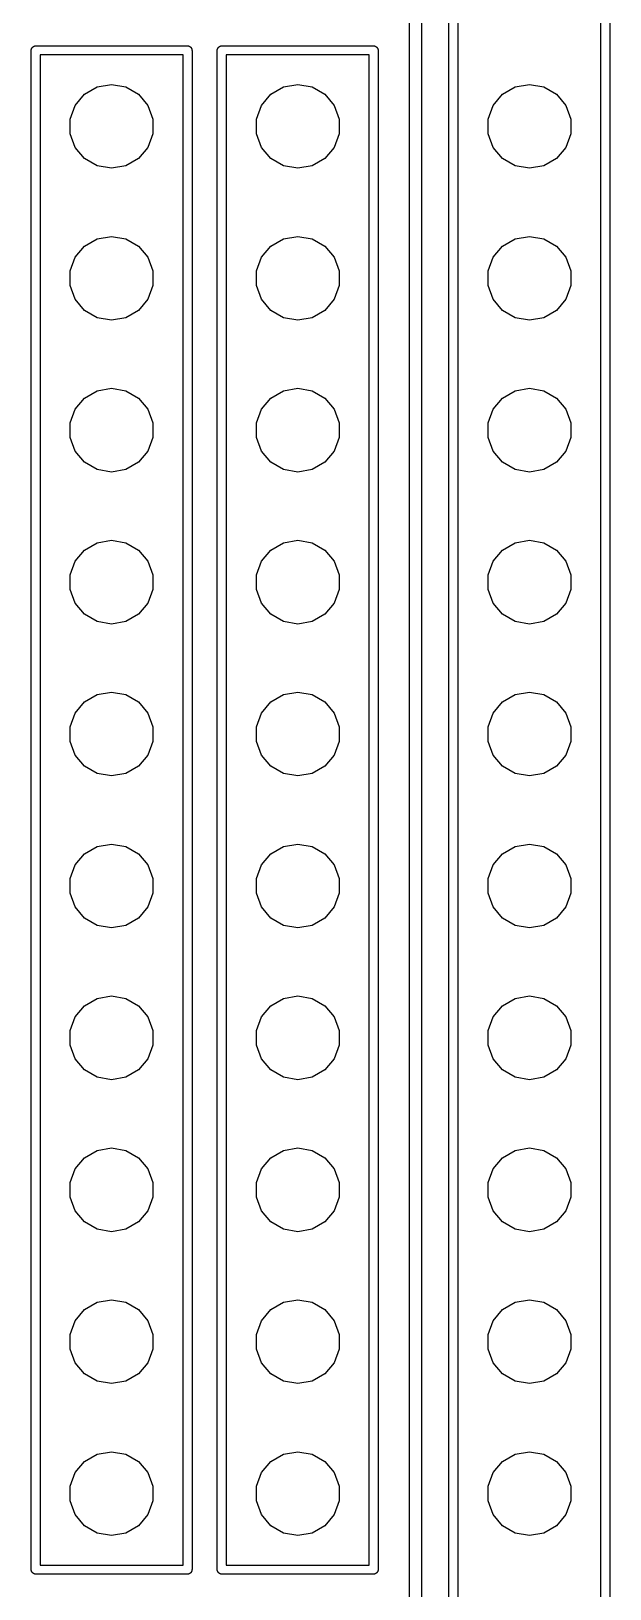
# Model space of a CAD drawing. Extents: x 25 to 346, y -457 to -16.
# Drawn here: x 66.28 to 75.96, y -371.8 to -345.75 of the extents above; entities that cross this region are included whole.
import ezdxf

# ---------------------------------------------------------------- set-up
doc = ezdxf.new("R2010")
doc.units = 0
doc.header["$MEASUREMENT"] = 0
doc.layers.add('BLACK', color=7, linetype='CONTINUOUS')

msp = doc.modelspace()

# ---------------------------------------------------------------- linework, layer by layer
at = {"layer": 'Black'}
for p, q in [((72.6075, -373.448), (72.6075, -320.04)), ((72.8075, -320.04), (72.8075, -384.71)), ((73.2675, -384.175), (73.2675, -320.675)), ((73.4175, -320.75), (73.4175, -384.1)), ((75.8075, -381.635), (75.8075, -320.75)), ((75.9575, -320.675), (75.9575, -379.02)), ((66.2825, -346.075), (66.2836, -346.069)), ((66.2825, -371.475), (66.2825, -346.075)), ((66.2836, -346.062), (66.2859, -346.056)), ((66.2836, -346.069), (66.2836, -346.062)), ((66.2859, -346.056), (66.287, -346.049)), ((66.287, -346.049), (66.2903, -346.044)), ((66.2903, -346.044), (66.2925, -346.037)), ((66.2925, -346.037), (66.2968, -346.032)), ((66.2968, -346.032), (66.3, -346.027)), ((66.3, -346.027), (66.3051, -346.023)), ((66.3051, -346.023), (66.3093, -346.018)), ((66.3093, -346.018), (66.315, -346.014)), ((66.315, -346.014), (66.32, -346.01)), ((66.32, -346.01), (66.3262, -346.008)), ((66.3262, -346.008), (66.3318, -346.005)), ((66.3318, -346.005), (66.3383, -346.003)), ((66.3383, -346.003), (66.3445, -346.001)), ((66.3445, -346.001), (66.351, -346.001)), ((66.351, -346.001), (66.3575, -346)), ((66.3575, -346), (68.8975, -346)), ((68.8975, -346), (68.904, -346.001)), ((68.904, -346.001), (68.9105, -346.001)), ((68.9105, -346.001), (68.9167, -346.003)), ((68.9167, -346.003), (68.9232, -346.005)), ((68.9232, -346.005), (68.9288, -346.008)), ((68.9288, -346.008), (68.935, -346.01)), ((68.935, -346.01), (68.94, -346.014)), ((68.94, -346.014), (68.9457, -346.018)), ((68.9457, -346.018), (68.9499, -346.023)), ((68.9499, -346.023), (68.955, -346.027)), ((68.955, -346.027), (68.9582, -346.032)), ((68.9582, -346.032), (68.9625, -346.037)), ((68.9625, -346.037), (68.9647, -346.044)), ((68.9647, -346.044), (68.968, -346.049)), ((68.968, -346.049), (68.9691, -346.056)), ((68.9691, -346.056), (68.9714, -346.062)), ((68.9714, -346.062), (68.9714, -346.069)), ((68.9714, -346.069), (68.9725, -346.075)), ((68.9725, -346.075), (68.9725, -371.475)), ((69.394, -346.075), (69.3951, -346.069)), ((69.394, -371.475), (69.394, -346.075)), ((69.3951, -346.062), (69.3974, -346.056)), ((69.3951, -346.069), (69.3951, -346.062)), ((69.3974, -346.056), (69.3985, -346.049)), ((69.3985, -346.049), (69.4018, -346.044)), ((69.4018, -346.044), (69.404, -346.037)), ((69.404, -346.037), (69.4083, -346.032)), ((69.4083, -346.032), (69.4115, -346.027)), ((69.4115, -346.027), (69.4166, -346.023)), ((69.4166, -346.023), (69.4208, -346.018)), ((69.4208, -346.018), (69.4265, -346.014)), ((69.4265, -346.014), (69.4315, -346.01)), ((69.4315, -346.01), (69.4377, -346.008)), ((69.4377, -346.008), (69.4433, -346.005)), ((69.4433, -346.005), (69.4498, -346.003)), ((69.4498, -346.003), (69.456, -346.001)), ((69.456, -346.001), (69.4625, -346.001)), ((69.4625, -346.001), (69.469, -346)), ((69.469, -346), (72.009, -346)), ((72.009, -346), (72.0155, -346.001)), ((72.0155, -346.001), (72.022, -346.001)), ((72.022, -346.001), (72.0282, -346.003)), ((72.0282, -346.003), (72.0347, -346.005)), ((72.0347, -346.005), (72.0403, -346.008)), ((72.0403, -346.008), (72.0465, -346.01)), ((72.0465, -346.01), (72.0515, -346.014)), ((72.0515, -346.014), (72.0572, -346.018)), ((72.0572, -346.018), (72.0614, -346.023)), ((72.0614, -346.023), (72.0665, -346.027)), ((72.0665, -346.027), (72.0697, -346.032)), ((72.0697, -346.032), (72.074, -346.037)), ((72.074, -346.037), (72.0762, -346.044)), ((72.0762, -346.044), (72.0795, -346.049)), ((72.0795, -346.049), (72.0806, -346.056)), ((72.0806, -346.056), (72.0829, -346.062)), ((72.0829, -346.062), (72.0829, -346.069)), ((72.0829, -346.069), (72.084, -346.075)), ((72.084, -346.075), (72.084, -371.475)), ((66.4325, -346.15), (66.4325, -371.4)), ((68.8225, -346.15), (66.4325, -346.15)), ((68.8225, -371.4), (68.8225, -346.15)), ((69.544, -346.15), (69.544, -371.4)), ((71.934, -346.15), (69.544, -346.15)), ((71.934, -371.4), (71.934, -346.15)), ((67.3877, -346.686), (67.6275, -346.644)), ((67.6275, -346.644), (67.8673, -346.686)), ((70.4992, -346.686), (70.739, -346.644)), ((70.739, -346.644), (70.9788, -346.686)), ((74.3727, -346.686), (74.6125, -346.644)), ((74.6125, -346.644), (74.8523, -346.686)), ((67.0203, -346.994), (67.1768, -346.808)), ((67.1768, -346.808), (67.3877, -346.686)), ((67.8673, -346.686), (68.0782, -346.808)), ((68.0782, -346.808), (68.2347, -346.994)), ((70.1318, -346.994), (70.2883, -346.808)), ((70.2883, -346.808), (70.4992, -346.686)), ((70.9788, -346.686), (71.1897, -346.808)), ((71.1897, -346.808), (71.3462, -346.994)), ((74.0053, -346.994), (74.1618, -346.808)), ((74.1618, -346.808), (74.3727, -346.686)), ((74.8523, -346.686), (75.0632, -346.808)), ((75.0632, -346.808), (75.2197, -346.994)), ((66.937, -347.223), (67.0203, -346.994)), ((68.2347, -346.994), (68.318, -347.223)), ((70.0485, -347.223), (70.1318, -346.994)), ((71.3462, -346.994), (71.4295, -347.223)), ((73.922, -347.223), (74.0053, -346.994)), ((75.2197, -346.994), (75.303, -347.223)), ((66.937, -347.467), (66.937, -347.223)), ((68.318, -347.223), (68.318, -347.467)), ((70.0485, -347.467), (70.0485, -347.223)), ((71.4295, -347.223), (71.4295, -347.467)), ((73.922, -347.467), (73.922, -347.223)), ((75.303, -347.223), (75.303, -347.467)), ((67.0203, -347.696), (66.937, -347.467)), ((68.318, -347.467), (68.2347, -347.696)), ((70.1318, -347.696), (70.0485, -347.467)), ((71.4295, -347.467), (71.3462, -347.696)), ((74.0053, -347.696), (73.922, -347.467)), ((75.303, -347.467), (75.2197, -347.696)), ((67.1768, -347.882), (67.0203, -347.696)), ((67.3877, -348.004), (67.1768, -347.882)), ((68.0782, -347.882), (67.8673, -348.004)), ((68.2347, -347.696), (68.0782, -347.882)), ((70.2883, -347.882), (70.1318, -347.696)), ((70.4992, -348.004), (70.2883, -347.882)), ((71.1897, -347.882), (70.9788, -348.004)), ((71.3462, -347.696), (71.1897, -347.882)), ((74.1618, -347.882), (74.0053, -347.696)), ((74.3727, -348.004), (74.1618, -347.882)), ((75.0632, -347.882), (74.8523, -348.004)), ((75.2197, -347.696), (75.0632, -347.882)), ((67.6275, -348.046), (67.3877, -348.004)), ((67.8673, -348.004), (67.6275, -348.046)), ((70.739, -348.046), (70.4992, -348.004)), ((70.9788, -348.004), (70.739, -348.046)), ((74.6125, -348.046), (74.3727, -348.004)), ((74.8523, -348.004), (74.6125, -348.046)), ((67.1768, -349.348), (67.3877, -349.226)), ((67.3877, -349.226), (67.6275, -349.184)), ((67.6275, -349.184), (67.8673, -349.226)), ((67.8673, -349.226), (68.0782, -349.348)), ((70.2883, -349.348), (70.4992, -349.226)), ((70.4992, -349.226), (70.739, -349.184)), ((70.739, -349.184), (70.9788, -349.226)), ((70.9788, -349.226), (71.1897, -349.348)), ((74.1618, -349.348), (74.3727, -349.226)), ((74.3727, -349.226), (74.6125, -349.184)), ((74.6125, -349.184), (74.8523, -349.226)), ((74.8523, -349.226), (75.0632, -349.348)), ((67.0203, -349.534), (67.1768, -349.348)), ((68.0782, -349.348), (68.2347, -349.534)), ((70.1318, -349.534), (70.2883, -349.348)), ((71.1897, -349.348), (71.3462, -349.534)), ((74.0053, -349.534), (74.1618, -349.348)), ((75.0632, -349.348), (75.2197, -349.534)), ((66.937, -349.763), (67.0203, -349.534)), ((66.937, -350.007), (66.937, -349.763)), ((68.2347, -349.534), (68.318, -349.763)), ((68.318, -349.763), (68.318, -350.007)), ((70.0485, -349.763), (70.1318, -349.534)), ((70.0485, -350.007), (70.0485, -349.763)), ((71.3462, -349.534), (71.4295, -349.763)), ((71.4295, -349.763), (71.4295, -350.007)), ((73.922, -349.763), (74.0053, -349.534)), ((73.922, -350.007), (73.922, -349.763)), ((75.2197, -349.534), (75.303, -349.763)), ((75.303, -349.763), (75.303, -350.007)), ((67.0203, -350.236), (66.937, -350.007)), ((68.318, -350.007), (68.2347, -350.236)), ((70.1318, -350.236), (70.0485, -350.007)), ((71.4295, -350.007), (71.3462, -350.236)), ((74.0053, -350.236), (73.922, -350.007)), ((75.303, -350.007), (75.2197, -350.236)), ((67.1768, -350.422), (67.0203, -350.236)), ((68.2347, -350.236), (68.0782, -350.422)), ((70.2883, -350.422), (70.1318, -350.236)), ((71.3462, -350.236), (71.1897, -350.422)), ((74.1618, -350.422), (74.0053, -350.236)), ((75.2197, -350.236), (75.0632, -350.422)), ((67.3877, -350.544), (67.1768, -350.422)), ((67.6275, -350.586), (67.3877, -350.544)), ((67.8673, -350.544), (67.6275, -350.586)), ((68.0782, -350.422), (67.8673, -350.544)), ((70.4992, -350.544), (70.2883, -350.422)), ((70.739, -350.586), (70.4992, -350.544)), ((70.9788, -350.544), (70.739, -350.586)), ((71.1897, -350.422), (70.9788, -350.544)), ((74.3727, -350.544), (74.1618, -350.422)), ((74.6125, -350.586), (74.3727, -350.544)), ((74.8523, -350.544), (74.6125, -350.586)), ((75.0632, -350.422), (74.8523, -350.544)), ((67.1768, -351.888), (67.3877, -351.766)), ((67.3877, -351.766), (67.6275, -351.724)), ((67.6275, -351.724), (67.8673, -351.766)), ((67.8673, -351.766), (68.0782, -351.888)), ((70.2883, -351.888), (70.4992, -351.766)), ((70.4992, -351.766), (70.739, -351.724)), ((70.739, -351.724), (70.9788, -351.766)), ((70.9788, -351.766), (71.1897, -351.888)), ((74.1618, -351.888), (74.3727, -351.766)), ((74.3727, -351.766), (74.6125, -351.724)), ((74.6125, -351.724), (74.8523, -351.766)), ((74.8523, -351.766), (75.0632, -351.888)), ((66.937, -352.303), (67.0203, -352.074)), ((67.0203, -352.074), (67.1768, -351.888)), ((68.0782, -351.888), (68.2347, -352.074)), ((68.2347, -352.074), (68.318, -352.303)), ((70.0485, -352.303), (70.1318, -352.074)), ((70.1318, -352.074), (70.2883, -351.888)), ((71.1897, -351.888), (71.3462, -352.074)), ((71.3462, -352.074), (71.4295, -352.303)), ((73.922, -352.303), (74.0053, -352.074)), ((74.0053, -352.074), (74.1618, -351.888)), ((75.0632, -351.888), (75.2197, -352.074)), ((75.2197, -352.074), (75.303, -352.303)), ((66.937, -352.547), (66.937, -352.303)), ((68.318, -352.303), (68.318, -352.547)), ((70.0485, -352.547), (70.0485, -352.303)), ((71.4295, -352.303), (71.4295, -352.547)), ((73.922, -352.547), (73.922, -352.303)), ((75.303, -352.303), (75.303, -352.547)), ((67.0203, -352.776), (66.937, -352.547)), ((68.318, -352.547), (68.2347, -352.776)), ((70.1318, -352.776), (70.0485, -352.547)), ((71.4295, -352.547), (71.3462, -352.776)), ((74.0053, -352.776), (73.922, -352.547)), ((75.303, -352.547), (75.2197, -352.776)), ((67.1768, -352.962), (67.0203, -352.776)), ((68.2347, -352.776), (68.0782, -352.962)), ((70.2883, -352.962), (70.1318, -352.776)), ((71.3462, -352.776), (71.1897, -352.962)), ((74.1618, -352.962), (74.0053, -352.776)), ((75.2197, -352.776), (75.0632, -352.962)), ((67.3877, -353.084), (67.1768, -352.962)), ((67.6275, -353.126), (67.3877, -353.084)), ((67.8673, -353.084), (67.6275, -353.126)), ((68.0782, -352.962), (67.8673, -353.084)), ((70.4992, -353.084), (70.2883, -352.962)), ((70.739, -353.126), (70.4992, -353.084)), ((70.9788, -353.084), (70.739, -353.126)), ((71.1897, -352.962), (70.9788, -353.084)), ((74.3727, -353.084), (74.1618, -352.962)), ((74.6125, -353.126), (74.3727, -353.084)), ((74.8523, -353.084), (74.6125, -353.126)), ((75.0632, -352.962), (74.8523, -353.084)), ((67.0203, -354.614), (67.1768, -354.428)), ((67.1768, -354.428), (67.3877, -354.306)), ((67.3877, -354.306), (67.6275, -354.264)), ((67.6275, -354.264), (67.8673, -354.306)), ((67.8673, -354.306), (68.0782, -354.428)), ((68.0782, -354.428), (68.2347, -354.614)), ((70.1318, -354.614), (70.2883, -354.428)), ((70.2883, -354.428), (70.4992, -354.306)), ((70.4992, -354.306), (70.739, -354.264)), ((70.739, -354.264), (70.9788, -354.306)), ((70.9788, -354.306), (71.1897, -354.428)), ((71.1897, -354.428), (71.3462, -354.614)), ((74.0053, -354.614), (74.1618, -354.428)), ((74.1618, -354.428), (74.3727, -354.306)), ((74.3727, -354.306), (74.6125, -354.264)), ((74.6125, -354.264), (74.8523, -354.306)), ((74.8523, -354.306), (75.0632, -354.428)), ((75.0632, -354.428), (75.2197, -354.614)), ((66.937, -354.843), (67.0203, -354.614)), ((68.2347, -354.614), (68.318, -354.843)), ((70.0485, -354.843), (70.1318, -354.614)), ((71.3462, -354.614), (71.4295, -354.843)), ((73.922, -354.843), (74.0053, -354.614)), ((75.2197, -354.614), (75.303, -354.843)), ((66.937, -355.087), (66.937, -354.843)), ((68.318, -354.843), (68.318, -355.087)), ((70.0485, -355.087), (70.0485, -354.843)), ((71.4295, -354.843), (71.4295, -355.087)), ((73.922, -355.087), (73.922, -354.843)), ((75.303, -354.843), (75.303, -355.087)), ((67.0203, -355.316), (66.937, -355.087)), ((68.318, -355.087), (68.2347, -355.316)), ((70.1318, -355.316), (70.0485, -355.087)), ((71.4295, -355.087), (71.3462, -355.316)), ((74.0053, -355.316), (73.922, -355.087)), ((75.303, -355.087), (75.2197, -355.316)), ((67.1768, -355.502), (67.0203, -355.316)), ((68.2347, -355.316), (68.0782, -355.502)), ((70.2883, -355.502), (70.1318, -355.316)), ((71.3462, -355.316), (71.1897, -355.502)), ((74.1618, -355.502), (74.0053, -355.316)), ((75.2197, -355.316), (75.0632, -355.502)), ((67.3877, -355.624), (67.1768, -355.502)), ((67.6275, -355.666), (67.3877, -355.624)), ((67.8673, -355.624), (67.6275, -355.666)), ((68.0782, -355.502), (67.8673, -355.624)), ((70.4992, -355.624), (70.2883, -355.502)), ((70.739, -355.666), (70.4992, -355.624)), ((70.9788, -355.624), (70.739, -355.666)), ((71.1897, -355.502), (70.9788, -355.624)), ((74.3727, -355.624), (74.1618, -355.502)), ((74.6125, -355.666), (74.3727, -355.624)), ((74.8523, -355.624), (74.6125, -355.666)), ((75.0632, -355.502), (74.8523, -355.624)), ((67.0203, -357.154), (67.1768, -356.968)), ((67.1768, -356.968), (67.3877, -356.846)), ((67.3877, -356.846), (67.6275, -356.804)), ((67.6275, -356.804), (67.8673, -356.846)), ((67.8673, -356.846), (68.0782, -356.968)), ((68.0782, -356.968), (68.2347, -357.154)), ((70.1318, -357.154), (70.2883, -356.968)), ((70.2883, -356.968), (70.4992, -356.846)), ((70.4992, -356.846), (70.739, -356.804)), ((70.739, -356.804), (70.9788, -356.846)), ((70.9788, -356.846), (71.1897, -356.968)), ((71.1897, -356.968), (71.3462, -357.154)), ((74.0053, -357.154), (74.1618, -356.968)), ((74.1618, -356.968), (74.3727, -356.846)), ((74.3727, -356.846), (74.6125, -356.804)), ((74.6125, -356.804), (74.8523, -356.846)), ((74.8523, -356.846), (75.0632, -356.968)), ((75.0632, -356.968), (75.2197, -357.154)), ((66.937, -357.383), (67.0203, -357.154)), ((68.2347, -357.154), (68.318, -357.383)), ((70.0485, -357.383), (70.1318, -357.154)), ((71.3462, -357.154), (71.4295, -357.383)), ((73.922, -357.383), (74.0053, -357.154)), ((75.2197, -357.154), (75.303, -357.383)), ((66.937, -357.627), (66.937, -357.383)), ((68.318, -357.383), (68.318, -357.627)), ((70.0485, -357.627), (70.0485, -357.383)), ((71.4295, -357.383), (71.4295, -357.627)), ((73.922, -357.627), (73.922, -357.383)), ((75.303, -357.383), (75.303, -357.627)), ((67.0203, -357.856), (66.937, -357.627)), ((68.318, -357.627), (68.2347, -357.856)), ((70.1318, -357.856), (70.0485, -357.627)), ((71.4295, -357.627), (71.3462, -357.856)), ((74.0053, -357.856), (73.922, -357.627)), ((75.303, -357.627), (75.2197, -357.856)), ((67.1768, -358.042), (67.0203, -357.856)), ((67.3877, -358.164), (67.1768, -358.042)), ((68.0782, -358.042), (67.8673, -358.164)), ((68.2347, -357.856), (68.0782, -358.042)), ((70.2883, -358.042), (70.1318, -357.856)), ((70.4992, -358.164), (70.2883, -358.042)), ((71.1897, -358.042), (70.9788, -358.164)), ((71.3462, -357.856), (71.1897, -358.042)), ((74.1618, -358.042), (74.0053, -357.856)), ((74.3727, -358.164), (74.1618, -358.042)), ((75.0632, -358.042), (74.8523, -358.164)), ((75.2197, -357.856), (75.0632, -358.042)), ((67.6275, -358.206), (67.3877, -358.164)), ((67.8673, -358.164), (67.6275, -358.206)), ((70.739, -358.206), (70.4992, -358.164)), ((70.9788, -358.164), (70.739, -358.206)), ((74.6125, -358.206), (74.3727, -358.164)), ((74.8523, -358.164), (74.6125, -358.206)), ((67.1768, -359.508), (67.3877, -359.386)), ((67.3877, -359.386), (67.6275, -359.344)), ((67.6275, -359.344), (67.8673, -359.386)), ((67.8673, -359.386), (68.0782, -359.508)), ((70.2883, -359.508), (70.4992, -359.386)), ((70.4992, -359.386), (70.739, -359.344)), ((70.739, -359.344), (70.9788, -359.386)), ((70.9788, -359.386), (71.1897, -359.508)), ((74.1618, -359.508), (74.3727, -359.386)), ((74.3727, -359.386), (74.6125, -359.344)), ((74.6125, -359.344), (74.8523, -359.386)), ((74.8523, -359.386), (75.0632, -359.508)), ((67.0203, -359.694), (67.1768, -359.508)), ((68.0782, -359.508), (68.2347, -359.694)), ((70.1318, -359.694), (70.2883, -359.508)), ((71.1897, -359.508), (71.3462, -359.694)), ((74.0053, -359.694), (74.1618, -359.508)), ((75.0632, -359.508), (75.2197, -359.694)), ((66.937, -359.923), (67.0203, -359.694)), ((66.937, -360.167), (66.937, -359.923)), ((68.2347, -359.694), (68.318, -359.923)), ((68.318, -359.923), (68.318, -360.167)), ((70.0485, -359.923), (70.1318, -359.694)), ((70.0485, -360.167), (70.0485, -359.923)), ((71.3462, -359.694), (71.4295, -359.923)), ((71.4295, -359.923), (71.4295, -360.167)), ((73.922, -359.923), (74.0053, -359.694)), ((73.922, -360.167), (73.922, -359.923)), ((75.2197, -359.694), (75.303, -359.923)), ((75.303, -359.923), (75.303, -360.167)), ((67.0203, -360.396), (66.937, -360.167)), ((68.318, -360.167), (68.2347, -360.396)), ((70.1318, -360.396), (70.0485, -360.167)), ((71.4295, -360.167), (71.3462, -360.396)), ((74.0053, -360.396), (73.922, -360.167)), ((75.303, -360.167), (75.2197, -360.396)), ((67.1768, -360.582), (67.0203, -360.396)), ((68.2347, -360.396), (68.0782, -360.582)), ((70.2883, -360.582), (70.1318, -360.396)), ((71.3462, -360.396), (71.1897, -360.582)), ((74.1618, -360.582), (74.0053, -360.396)), ((75.2197, -360.396), (75.0632, -360.582)), ((67.3877, -360.704), (67.1768, -360.582)), ((67.6275, -360.746), (67.3877, -360.704)), ((67.8673, -360.704), (67.6275, -360.746)), ((68.0782, -360.582), (67.8673, -360.704)), ((70.4992, -360.704), (70.2883, -360.582)), ((70.739, -360.746), (70.4992, -360.704)), ((70.9788, -360.704), (70.739, -360.746)), ((71.1897, -360.582), (70.9788, -360.704)), ((74.3727, -360.704), (74.1618, -360.582)), ((74.6125, -360.746), (74.3727, -360.704)), ((74.8523, -360.704), (74.6125, -360.746)), ((75.0632, -360.582), (74.8523, -360.704)), ((67.1768, -362.048), (67.3877, -361.926)), ((67.3877, -361.926), (67.6275, -361.884)), ((67.6275, -361.884), (67.8673, -361.926)), ((67.8673, -361.926), (68.0782, -362.048)), ((70.2883, -362.048), (70.4992, -361.926)), ((70.4992, -361.926), (70.739, -361.884)), ((70.739, -361.884), (70.9788, -361.926)), ((70.9788, -361.926), (71.1897, -362.048)), ((74.1618, -362.048), (74.3727, -361.926)), ((74.3727, -361.926), (74.6125, -361.884)), ((74.6125, -361.884), (74.8523, -361.926)), ((74.8523, -361.926), (75.0632, -362.048)), ((66.937, -362.463), (67.0203, -362.234)), ((67.0203, -362.234), (67.1768, -362.048)), ((68.0782, -362.048), (68.2347, -362.234)), ((68.2347, -362.234), (68.318, -362.463)), ((70.0485, -362.463), (70.1318, -362.234)), ((70.1318, -362.234), (70.2883, -362.048)), ((71.1897, -362.048), (71.3462, -362.234)), ((71.3462, -362.234), (71.4295, -362.463)), ((73.922, -362.463), (74.0053, -362.234)), ((74.0053, -362.234), (74.1618, -362.048)), ((75.0632, -362.048), (75.2197, -362.234)), ((75.2197, -362.234), (75.303, -362.463)), ((66.937, -362.707), (66.937, -362.463)), ((68.318, -362.463), (68.318, -362.707)), ((70.0485, -362.707), (70.0485, -362.463)), ((71.4295, -362.463), (71.4295, -362.707)), ((73.922, -362.707), (73.922, -362.463)), ((75.303, -362.463), (75.303, -362.707)), ((67.0203, -362.936), (66.937, -362.707)), ((68.318, -362.707), (68.2347, -362.936)), ((70.1318, -362.936), (70.0485, -362.707)), ((71.4295, -362.707), (71.3462, -362.936)), ((74.0053, -362.936), (73.922, -362.707)), ((75.303, -362.707), (75.2197, -362.936)), ((67.1768, -363.122), (67.0203, -362.936)), ((68.2347, -362.936), (68.0782, -363.122)), ((70.2883, -363.122), (70.1318, -362.936)), ((71.3462, -362.936), (71.1897, -363.122)), ((74.1618, -363.122), (74.0053, -362.936)), ((75.2197, -362.936), (75.0632, -363.122)), ((67.3877, -363.244), (67.1768, -363.122)), ((67.6275, -363.286), (67.3877, -363.244)), ((67.8673, -363.244), (67.6275, -363.286)), ((68.0782, -363.122), (67.8673, -363.244)), ((70.4992, -363.244), (70.2883, -363.122)), ((70.739, -363.286), (70.4992, -363.244)), ((70.9788, -363.244), (70.739, -363.286)), ((71.1897, -363.122), (70.9788, -363.244)), ((74.3727, -363.244), (74.1618, -363.122)), ((74.6125, -363.286), (74.3727, -363.244)), ((74.8523, -363.244), (74.6125, -363.286)), ((75.0632, -363.122), (74.8523, -363.244)), ((67.0203, -364.774), (67.1768, -364.588)), ((67.1768, -364.588), (67.3877, -364.466)), ((67.3877, -364.466), (67.6275, -364.424)), ((67.6275, -364.424), (67.8673, -364.466)), ((67.8673, -364.466), (68.0782, -364.588)), ((68.0782, -364.588), (68.2347, -364.774)), ((70.1318, -364.774), (70.2883, -364.588)), ((70.2883, -364.588), (70.4992, -364.466)), ((70.4992, -364.466), (70.739, -364.424)), ((70.739, -364.424), (70.9788, -364.466)), ((70.9788, -364.466), (71.1897, -364.588)), ((71.1897, -364.588), (71.3462, -364.774)), ((74.0053, -364.774), (74.1618, -364.588)), ((74.1618, -364.588), (74.3727, -364.466)), ((74.3727, -364.466), (74.6125, -364.424)), ((74.6125, -364.424), (74.8523, -364.466)), ((74.8523, -364.466), (75.0632, -364.588)), ((75.0632, -364.588), (75.2197, -364.774)), ((66.937, -365.003), (67.0203, -364.774)), ((68.2347, -364.774), (68.318, -365.003)), ((70.0485, -365.003), (70.1318, -364.774)), ((71.3462, -364.774), (71.4295, -365.003)), ((73.922, -365.003), (74.0053, -364.774)), ((75.2197, -364.774), (75.303, -365.003)), ((66.937, -365.247), (66.937, -365.003)), ((68.318, -365.003), (68.318, -365.247)), ((70.0485, -365.247), (70.0485, -365.003)), ((71.4295, -365.003), (71.4295, -365.247)), ((73.922, -365.247), (73.922, -365.003)), ((75.303, -365.003), (75.303, -365.247)), ((67.0203, -365.476), (66.937, -365.247)), ((68.318, -365.247), (68.2347, -365.476)), ((70.1318, -365.476), (70.0485, -365.247)), ((71.4295, -365.247), (71.3462, -365.476)), ((74.0053, -365.476), (73.922, -365.247)), ((75.303, -365.247), (75.2197, -365.476)), ((67.1768, -365.662), (67.0203, -365.476)), ((68.2347, -365.476), (68.0782, -365.662)), ((70.2883, -365.662), (70.1318, -365.476)), ((71.3462, -365.476), (71.1897, -365.662)), ((74.1618, -365.662), (74.0053, -365.476)), ((75.2197, -365.476), (75.0632, -365.662)), ((67.3877, -365.784), (67.1768, -365.662)), ((67.6275, -365.826), (67.3877, -365.784)), ((67.8673, -365.784), (67.6275, -365.826)), ((68.0782, -365.662), (67.8673, -365.784)), ((70.4992, -365.784), (70.2883, -365.662)), ((70.739, -365.826), (70.4992, -365.784)), ((70.9788, -365.784), (70.739, -365.826)), ((71.1897, -365.662), (70.9788, -365.784)), ((74.3727, -365.784), (74.1618, -365.662)), ((74.6125, -365.826), (74.3727, -365.784)), ((74.8523, -365.784), (74.6125, -365.826)), ((75.0632, -365.662), (74.8523, -365.784)), ((67.0203, -367.314), (67.1768, -367.128)), ((67.1768, -367.128), (67.3877, -367.006)), ((67.3877, -367.006), (67.6275, -366.964)), ((67.6275, -366.964), (67.8673, -367.006)), ((67.8673, -367.006), (68.0782, -367.128)), ((68.0782, -367.128), (68.2347, -367.314)), ((70.1318, -367.314), (70.2883, -367.128)), ((70.2883, -367.128), (70.4992, -367.006)), ((70.4992, -367.006), (70.739, -366.964)), ((70.739, -366.964), (70.9788, -367.006)), ((70.9788, -367.006), (71.1897, -367.128)), ((71.1897, -367.128), (71.3462, -367.314)), ((74.0053, -367.314), (74.1618, -367.128)), ((74.1618, -367.128), (74.3727, -367.006)), ((74.3727, -367.006), (74.6125, -366.964)), ((74.6125, -366.964), (74.8523, -367.006)), ((74.8523, -367.006), (75.0632, -367.128)), ((75.0632, -367.128), (75.2197, -367.314)), ((66.937, -367.543), (67.0203, -367.314)), ((68.2347, -367.314), (68.318, -367.543)), ((70.0485, -367.543), (70.1318, -367.314)), ((71.3462, -367.314), (71.4295, -367.543)), ((73.922, -367.543), (74.0053, -367.314)), ((75.2197, -367.314), (75.303, -367.543)), ((66.937, -367.787), (66.937, -367.543)), ((68.318, -367.543), (68.318, -367.787)), ((70.0485, -367.787), (70.0485, -367.543)), ((71.4295, -367.543), (71.4295, -367.787)), ((73.922, -367.787), (73.922, -367.543)), ((75.303, -367.543), (75.303, -367.787)), ((67.0203, -368.016), (66.937, -367.787)), ((68.318, -367.787), (68.2347, -368.016)), ((70.1318, -368.016), (70.0485, -367.787)), ((71.4295, -367.787), (71.3462, -368.016)), ((74.0053, -368.016), (73.922, -367.787)), ((75.303, -367.787), (75.2197, -368.016)), ((67.1768, -368.202), (67.0203, -368.016)), ((67.3877, -368.324), (67.1768, -368.202)), ((68.0782, -368.202), (67.8673, -368.324)), ((68.2347, -368.016), (68.0782, -368.202)), ((70.2883, -368.202), (70.1318, -368.016)), ((70.4992, -368.324), (70.2883, -368.202)), ((71.1897, -368.202), (70.9788, -368.324)), ((71.3462, -368.016), (71.1897, -368.202)), ((74.1618, -368.202), (74.0053, -368.016)), ((74.3727, -368.324), (74.1618, -368.202)), ((75.0632, -368.202), (74.8523, -368.324)), ((75.2197, -368.016), (75.0632, -368.202)), ((67.6275, -368.366), (67.3877, -368.324)), ((67.8673, -368.324), (67.6275, -368.366)), ((70.739, -368.366), (70.4992, -368.324)), ((70.9788, -368.324), (70.739, -368.366)), ((74.6125, -368.366), (74.3727, -368.324)), ((74.8523, -368.324), (74.6125, -368.366)), ((67.1768, -369.668), (67.3877, -369.546)), ((67.3877, -369.546), (67.6275, -369.504)), ((67.6275, -369.504), (67.8673, -369.546)), ((67.8673, -369.546), (68.0782, -369.668)), ((70.2883, -369.668), (70.4992, -369.546)), ((70.4992, -369.546), (70.739, -369.504)), ((70.739, -369.504), (70.9788, -369.546)), ((70.9788, -369.546), (71.1897, -369.668)), ((74.1618, -369.668), (74.3727, -369.546)), ((74.3727, -369.546), (74.6125, -369.504)), ((74.6125, -369.504), (74.8523, -369.546)), ((74.8523, -369.546), (75.0632, -369.668)), ((67.0203, -369.854), (67.1768, -369.668)), ((68.0782, -369.668), (68.2347, -369.854)), ((70.1318, -369.854), (70.2883, -369.668)), ((71.1897, -369.668), (71.3462, -369.854)), ((74.0053, -369.854), (74.1618, -369.668)), ((75.0632, -369.668), (75.2197, -369.854)), ((66.937, -370.083), (67.0203, -369.854)), ((66.937, -370.327), (66.937, -370.083)), ((68.2347, -369.854), (68.318, -370.083)), ((68.318, -370.083), (68.318, -370.327)), ((70.0485, -370.083), (70.1318, -369.854)), ((70.0485, -370.327), (70.0485, -370.083)), ((71.3462, -369.854), (71.4295, -370.083)), ((71.4295, -370.083), (71.4295, -370.327)), ((73.922, -370.083), (74.0053, -369.854)), ((73.922, -370.327), (73.922, -370.083)), ((75.2197, -369.854), (75.303, -370.083)), ((75.303, -370.083), (75.303, -370.327)), ((67.0203, -370.556), (66.937, -370.327)), ((68.318, -370.327), (68.2347, -370.556)), ((70.1318, -370.556), (70.0485, -370.327)), ((71.4295, -370.327), (71.3462, -370.556)), ((74.0053, -370.556), (73.922, -370.327)), ((75.303, -370.327), (75.2197, -370.556)), ((67.1768, -370.742), (67.0203, -370.556)), ((68.2347, -370.556), (68.0782, -370.742)), ((70.2883, -370.742), (70.1318, -370.556)), ((71.3462, -370.556), (71.1897, -370.742)), ((74.1618, -370.742), (74.0053, -370.556)), ((75.2197, -370.556), (75.0632, -370.742)), ((67.3877, -370.864), (67.1768, -370.742)), ((67.6275, -370.906), (67.3877, -370.864)), ((67.8673, -370.864), (67.6275, -370.906)), ((68.0782, -370.742), (67.8673, -370.864)), ((70.4992, -370.864), (70.2883, -370.742)), ((70.739, -370.906), (70.4992, -370.864)), ((70.9788, -370.864), (70.739, -370.906)), ((71.1897, -370.742), (70.9788, -370.864)), ((74.3727, -370.864), (74.1618, -370.742)), ((74.6125, -370.906), (74.3727, -370.864)), ((74.8523, -370.864), (74.6125, -370.906)), ((75.0632, -370.742), (74.8523, -370.864)), ((66.2836, -371.481), (66.2825, -371.475)), ((66.2836, -371.488), (66.2836, -371.481)), ((66.2859, -371.494), (66.2836, -371.488)), ((66.287, -371.501), (66.2859, -371.494)), ((66.2903, -371.506), (66.287, -371.501)), ((66.2925, -371.512), (66.2903, -371.506)), ((66.2968, -371.518), (66.2925, -371.512)), ((66.3, -371.523), (66.2968, -371.518)), ((66.3051, -371.527), (66.3, -371.523)), ((66.3093, -371.532), (66.3051, -371.527)), ((66.315, -371.536), (66.3093, -371.532)), ((66.32, -371.54), (66.315, -371.536)), ((66.3262, -371.542), (66.32, -371.54)), ((66.3318, -371.545), (66.3262, -371.542)), ((66.3383, -371.547), (66.3318, -371.545)), ((66.3445, -371.549), (66.3383, -371.547)), ((66.351, -371.549), (66.3445, -371.549)), ((66.3575, -371.55), (66.351, -371.549)), ((68.8975, -371.55), (66.3575, -371.55)), ((66.4325, -371.4), (68.8225, -371.4)), ((68.904, -371.549), (68.8975, -371.55)), ((68.9105, -371.549), (68.904, -371.549)), ((68.9167, -371.547), (68.9105, -371.549)), ((68.9232, -371.545), (68.9167, -371.547)), ((68.9288, -371.542), (68.9232, -371.545)), ((68.935, -371.54), (68.9288, -371.542)), ((68.94, -371.536), (68.935, -371.54)), ((68.9457, -371.532), (68.94, -371.536)), ((68.9499, -371.527), (68.9457, -371.532)), ((68.955, -371.523), (68.9499, -371.527)), ((68.9582, -371.518), (68.955, -371.523)), ((68.9625, -371.512), (68.9582, -371.518)), ((68.9647, -371.506), (68.9625, -371.512)), ((68.968, -371.501), (68.9647, -371.506)), ((68.9691, -371.494), (68.968, -371.501)), ((68.9714, -371.488), (68.9691, -371.494)), ((68.9725, -371.475), (68.9714, -371.481)), ((68.9714, -371.481), (68.9714, -371.488)), ((69.3951, -371.481), (69.394, -371.475)), ((69.3951, -371.488), (69.3951, -371.481)), ((69.3974, -371.494), (69.3951, -371.488)), ((69.3985, -371.501), (69.3974, -371.494)), ((69.4018, -371.506), (69.3985, -371.501)), ((69.404, -371.512), (69.4018, -371.506)), ((69.4083, -371.518), (69.404, -371.512)), ((69.4115, -371.523), (69.4083, -371.518)), ((69.4166, -371.527), (69.4115, -371.523)), ((69.4208, -371.532), (69.4166, -371.527)), ((69.4265, -371.536), (69.4208, -371.532)), ((69.4315, -371.54), (69.4265, -371.536)), ((69.4377, -371.542), (69.4315, -371.54)), ((69.4433, -371.545), (69.4377, -371.542)), ((69.4498, -371.547), (69.4433, -371.545)), ((69.456, -371.549), (69.4498, -371.547)), ((69.4625, -371.549), (69.456, -371.549)), ((69.469, -371.55), (69.4625, -371.549)), ((72.009, -371.55), (69.469, -371.55)), ((69.544, -371.4), (71.934, -371.4)), ((72.0155, -371.549), (72.009, -371.55)), ((72.022, -371.549), (72.0155, -371.549)), ((72.0282, -371.547), (72.022, -371.549)), ((72.0347, -371.545), (72.0282, -371.547)), ((72.0403, -371.542), (72.0347, -371.545)), ((72.0465, -371.54), (72.0403, -371.542)), ((72.0515, -371.536), (72.0465, -371.54)), ((72.0572, -371.532), (72.0515, -371.536)), ((72.0614, -371.527), (72.0572, -371.532)), ((72.0665, -371.523), (72.0614, -371.527)), ((72.0697, -371.518), (72.0665, -371.523)), ((72.074, -371.512), (72.0697, -371.518)), ((72.0762, -371.506), (72.074, -371.512)), ((72.0795, -371.501), (72.0762, -371.506)), ((72.0806, -371.494), (72.0795, -371.501)), ((72.0829, -371.488), (72.0806, -371.494)), ((72.084, -371.475), (72.0829, -371.481)), ((72.0829, -371.481), (72.0829, -371.488))]:
    msp.add_line(p, q, dxfattribs=at)

doc.saveas('drawing.dxf')
